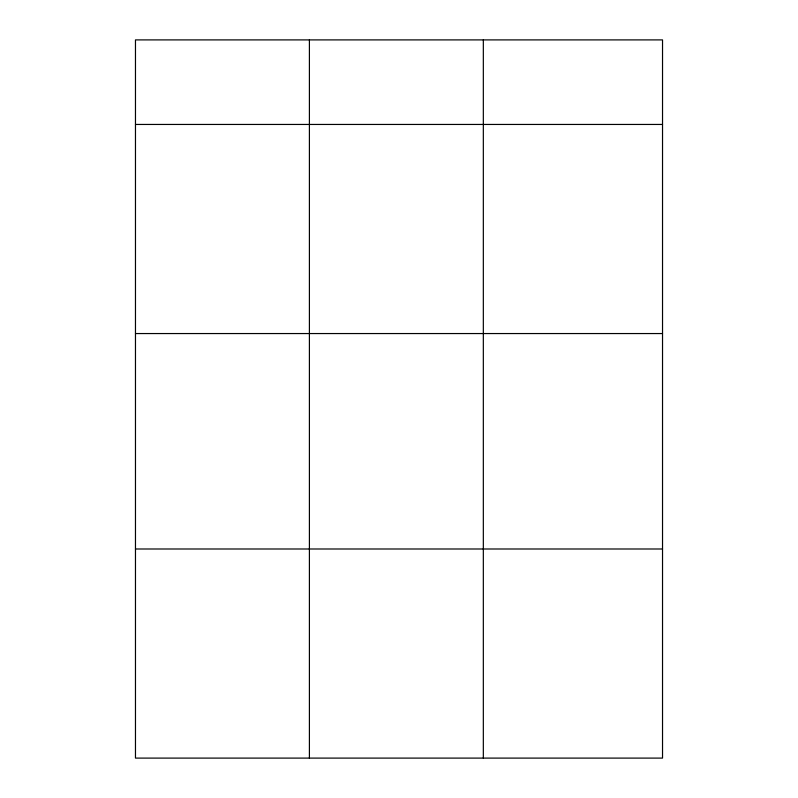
<?xml version="1.0" encoding="UTF-8"?>
<svg xmlns="http://www.w3.org/2000/svg" width="798" height="798" viewBox="0 0 798 798"><rect width="100%" height="100%" fill="white"/><g stroke="black" fill="none" stroke-linecap="round" stroke-linejoin="round"><path stroke-width="1.2" d="M662.53 333.554L662.53 39.9L135.47 39.9L135.47 758.1L662.53 758.1L662.53 333.554L135.47 333.554M135.47 124.448L662.53 124.448M135.47 548.994L662.53 548.994M483.329 39.9L483.329 758.1M309.405 39.9L309.405 758.1"/></g></svg>
